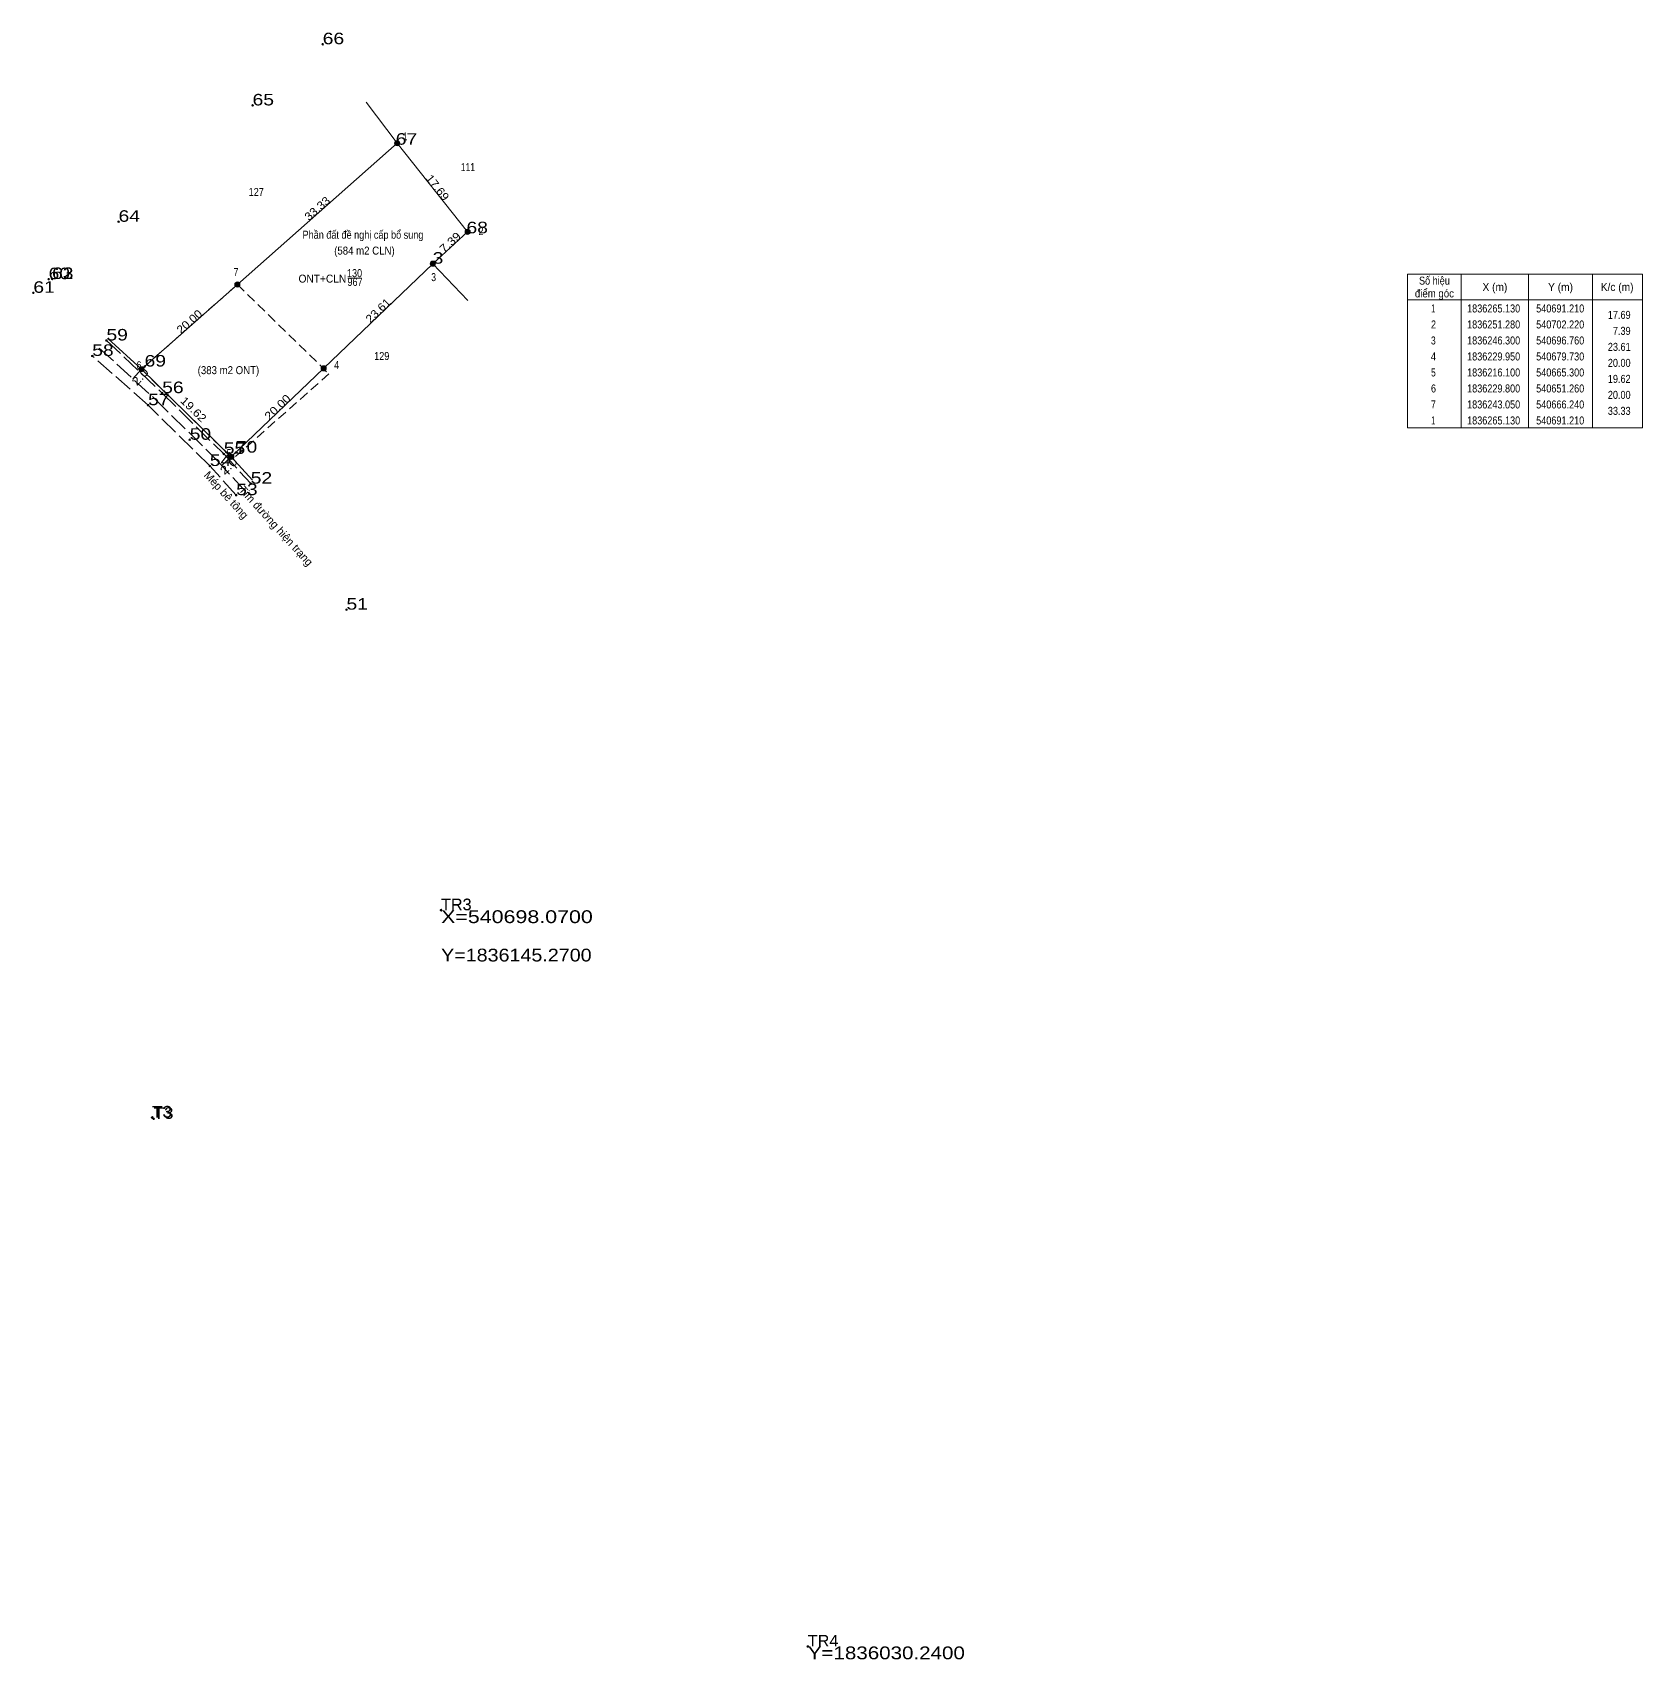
# Model space of a CAD drawing. Header units: metres. Extents: x 539436 to 540886, y 1835765 to 1836282.
# Drawn here: x 540634.2 to 540885.8, y 1836028.2 to 1836282.4 of the extents above; entities that cross this region are included whole.
import ezdxf
from ezdxf.enums import TextEntityAlignment as Align

# ---------------------------------------------------------------- set-up
doc = ezdxf.new("R2010")
doc.units = ezdxf.units.M
doc.header["$LTSCALE"] = 0.5
doc.header["$PDMODE"] = 32
doc.header["$PDSIZE"] = 0.25
doc.linetypes.add('LONG_DASHED', pattern=[7.5, 6, -1.5])
doc.linetypes.add('MEDIUM_DASHED', pattern=[4.5, 3, -1.5])
doc.layers.add('63', color=7, linetype='Continuous', lineweight=13)

msp = doc.modelspace()

# ---------------------------------------------------------------- hatches: boundary and pattern name
at = {"layer": '63'}
for points in [[(540691.61, 1836265.13, 1), (540690.81, 1836265.13, 1)], [(540702.62, 1836251.28, 1), (540701.82, 1836251.28, 1)], [(540697.16, 1836246.3, 1), (540696.36, 1836246.3, 1)], [(540666.64, 1836243.05, 1), (540665.84, 1836243.05, 1)], [(540651.66, 1836229.8, 1), (540650.86, 1836229.8, 1)], [(540680.13, 1836229.95, 1), (540679.33, 1836229.95, 1)], [(540665.7, 1836216.1, 1), (540664.9, 1836216.1, 1)]]:
    msp.add_hatch(color=256, dxfattribs=at).paths.add_polyline_path(points)

# ---------------------------------------------------------------- linework, layer by layer
for p, q in [((540666.24, 1836243.05), (540691.21, 1836265.13)), ((540696.76, 1836246.3), (540702.22, 1836251.28)), ((540679.73, 1836229.95), (540696.76, 1836246.3)), ((540702.26, 1836240.57), (540696.76, 1836246.3)), ((540683.51, 1836244.06), (540685.66, 1836244.06)), ((540857.46, 1836244.65), (540857.46, 1836220.65)), ((540867.96, 1836244.65), (540867.96, 1836220.65)), ((540877.96, 1836244.65), (540877.96, 1836220.65)), ((540849.06, 1836240.65), (540885.76, 1836240.65)), ((540646.01, 1836234.6), (540651.26, 1836229.8)), ((540649.91, 1836228.33), (540651.26, 1836229.8)), ((540665.3, 1836216.1), (540679.73, 1836229.95)), ((540663.82, 1836214.75), (540665.3, 1836216.1)), ((540665.3, 1836216.1), (540668.61, 1836212.46))]:
    msp.add_line(p, q, dxfattribs=at)
at = {"layer": '63', "linetype": 'MEDIUM_DASHED'}
for p, q in [((540666.24, 1836243.05), (540651.26, 1836229.8)), ((540651.26, 1836229.8), (540665.57, 1836215.83))]:
    msp.add_line(p, q, dxfattribs=at)
at = {"layer": '63'}
msp.add_lwpolyline([(540686.37, 1836271.56), (540691.21, 1836265.13), (540702.22, 1836251.28)], dxfattribs=at)
for points in [[(540691.21, 1836265.13), (540702.22, 1836251.28), (540696.76, 1836246.3), (540679.73, 1836229.95), (540665.3, 1836216.1), (540651.26, 1836229.8), (540666.24, 1836243.05)], [(540849.06, 1836244.65), (540885.76, 1836244.65), (540885.76, 1836220.65), (540849.06, 1836220.65)]]:
    msp.add_lwpolyline(points, close=True, dxfattribs=at)
at = {"layer": '63', "linetype": 'MEDIUM_DASHED'}
msp.add_lwpolyline([(540666.24, 1836243.05), (540680.55, 1836229.08), (540665.57, 1836215.83)], dxfattribs=at)
at = {"layer": '63', "linetype": 'LONG_DASHED'}
for points in [[(540645.79, 1836234.3), (540654.5, 1836226.08), (540664.12, 1836216.57), (540668.33, 1836211.93)], [(540666.06, 1836210.14), (540661.94, 1836214.69), (540652.3, 1836224.19), (540643.57, 1836231.89)], [(540644.66, 1836233.12), (540653.31, 1836225.22), (540663, 1836215.65), (540667.13, 1836211.11)]]:
    msp.add_lwpolyline(points, dxfattribs=at)
at = {"layer": '63'}
for centre in [(540691.21, 1836265.13), (540702.22, 1836251.28), (540696.76, 1836246.3), (540666.24, 1836243.05), (540651.26, 1836229.8), (540679.73, 1836229.95), (540665.3, 1836216.1)]:
    msp.add_circle(centre, 0.4, dxfattribs=at)
for p in [(540679.58, 1836280.59), (540668.62, 1836271.03), (540690.99, 1836264.89), (540647.68, 1836252.85), (540702.04, 1836251.05), (540636.75, 1836243.88), (540637.29, 1836243.91), (540634.37, 1836241.75), (540645.79, 1836234.3), (540643.57, 1836231.89), (540651.75, 1836230.23), (540654.5, 1836226.08), (540652.3, 1836224.19), (540658.8, 1836218.79), (540664.12, 1836216.57), (540666, 1836216.78), (540661.94, 1836214.69), (540668.33, 1836211.93), (540666.06, 1836210.14), (540683.29, 1836192.24), (540698.06, 1836145.3), (540698.07, 1836145.27), (540652.92, 1836112.88), (540652.96, 1836112.91), (540653.17, 1836112.68), (540755.36, 1836030.24)]:
    msp.add_point(p, dxfattribs=at)

# ---------------------------------------------------------------- texts
for s, height, width, p in [('66', 1.8, 1.25, (540679.58, 1836280.59)), ('65', 1.8, 1.25, (540668.62, 1836271.03)), ('67', 1.8, 1.25, (540690.99, 1836264.89)), ('64', 1.8, 1.25, (540647.68, 1836252.85)), ('68', 1.8, 1.25, (540702.04, 1836251.05)), ('3', 1.8, 1.25, (540696.76, 1836246.3)), ('60', 1.8, 1.25, (540636.75, 1836243.88)), ('62', 1.8, 1.25, (540637.29, 1836243.91)), ('63', 1.8, 1.25, (540637.29, 1836243.91)), ('61', 1.8, 1.25, (540634.37, 1836241.75)), ('58', 1.8, 1.25, (540643.57, 1836231.89)), ('59', 1.8, 1.25, (540645.79, 1836234.3)), ('69', 1.8, 1.25, (540651.75, 1836230.23)), ('57', 1.8, 1.25, (540652.3, 1836224.19)), ('56', 1.8, 1.25, (540654.5, 1836226.08)), ('50', 1.8, 1.25, (540658.8, 1836218.79)), ('55', 1.8, 1.25, (540664.12, 1836216.57)), ('70', 1.8, 1.25, (540666, 1836216.78)), ('54', 1.8, 1.25, (540661.94, 1836214.69)), ('52', 1.8, 1.25, (540668.33, 1836211.93)), ('53', 1.8, 1.25, (540666.06, 1836210.14)), ('51', 1.8, 1.25, (540683.29, 1836192.24)), ('TR3', 1.8, 1.05, (540698.06, 1836145.3)), ('TR3', 1.8, 1.05, (540698.07, 1836145.27)), ('X=540698.0700', 2, 1.25, (540698.07, 1836143.27)), ('Y=1836145.2700', 2, 1.15, (540698.07, 1836137.27)), ('T3', 1.8, 1.1, (540652.92, 1836112.88)), ('T3', 1.8, 1.1, (540652.96, 1836112.91)), ('T3', 1.8, 1.1, (540653.17, 1836112.68)), ('TR4', 1.8, 1.05, (540755.36, 1836030.24)), ('Y=1836030.2400', 2, 1.2, (540755.36, 1836028.24))]:
    msp.add_text(s, height=height, dxfattribs=dict(at, width=width)).set_placement(p)
for s, width, p in [(' 1', 0.75, (540692.83, 1836265.59)), (' 2', 0.85, (540704.71, 1836250.76)), (' 7', 0.8, (540666.41, 1836244.38)), (' 3', 0.8, (540697.28, 1836243.58)), ('17.69', 0.85, (540883.91, 1836237.68)), ('7.39', 0.85, (540883.91, 1836235.18)), ('23.61', 0.85, (540883.91, 1836232.68)), (' 6', 0.85, (540651.26, 1836229.8)), (' 4', 0.85, (540682.15, 1836229.84)), ('20.00', 0.85, (540883.91, 1836230.18)), ('19.62', 0.85, (540883.91, 1836227.68)), ('20.00', 0.85, (540883.91, 1836225.18)), ('33.33', 0.85, (540883.91, 1836222.68)), (' 5', 0.8, (540665.3, 1836216.1))]:
    msp.add_text(s, height=1.25, dxfattribs=dict(at, width=width)).set_placement(p, align=Align.RIGHT)
for s, width, p in [('111', 0.8, (540702.26, 1836260.76)), ('127', 0.85, (540669.195, 1836256.88)), ('Phần đất đề nghị cấp bổ sung', 0.85, (540685.87, 1836250.2)), ('(584 m2 CLN)', 0.9, (540686.095, 1836247.72)), ('ONT+CLN', 0.95, (540679.53, 1836243.34)), ('130', 0.85, (540684.55, 1836244.2)), ('967', 0.85, (540684.625, 1836242.82)), ('Số hiệu', 0.85, (540853.26, 1836243.03)), ('điểm góc', 0.9, (540853.26, 1836241.03)), ('X (m)', 0.95, (540862.71, 1836242.03)), ('Y (m)', 0.95, (540872.965, 1836242.03)), ('K/c (m)', 0.95, (540881.805, 1836242.03)), (' 1', 0.75, (540852.91, 1836238.68)), ('1836265.130', 0.85, (540862.51, 1836238.68)), ('540691.210', 0.85, (540872.91, 1836238.68)), (' 2', 0.85, (540852.915, 1836236.18)), ('1836251.280', 0.85, (540862.51, 1836236.18)), ('540702.220', 0.85, (540872.91, 1836236.18)), (' 3', 0.8, (540852.905, 1836233.68)), ('1836246.300', 0.85, (540862.51, 1836233.68)), ('540696.760', 0.85, (540872.91, 1836233.68)), ('129', 0.85, (540688.8, 1836231.25)), (' 4', 0.85, (540852.91, 1836231.18)), ('1836229.950', 0.85, (540862.51, 1836231.18)), ('540679.730', 0.85, (540872.91, 1836231.18)), ('(383 m2 ONT)', 0.9, (540664.85, 1836229.04)), (' 5', 0.8, (540852.915, 1836228.68)), ('1836216.100', 0.85, (540862.51, 1836228.68)), ('540665.300', 0.85, (540872.91, 1836228.68)), (' 6', 0.85, (540852.915, 1836226.18)), ('1836229.800', 0.85, (540862.51, 1836226.18)), ('540651.260', 0.85, (540872.91, 1836226.18)), (' 7', 0.8, (540852.915, 1836223.68)), ('1836243.050', 0.85, (540862.51, 1836223.68)), ('540666.240', 0.85, (540872.91, 1836223.68)), (' 1', 0.75, (540852.91, 1836221.18)), ('1836265.130', 0.85, (540862.51, 1836221.18)), ('540691.210', 0.85, (540872.91, 1836221.18))]:
    msp.add_text(s, height=1.25, dxfattribs=dict(at, width=width)).set_placement(p, align=Align.CENTER)
for s, rotation, width, p in [('17.69', 308.483, 1.1, (540697.0318, 1836257.8089)), ('33.33', 41.485, 1.1, (540679.136, 1836254.4539)), ('7.39', 42.368, 1.15, (540699.9088, 1836249.1715)), ('20.00', 41.493, 1.1, (540659.1609, 1836236.7764)), ('23.61', 43.833, 1.1, (540688.6722, 1836238.5346)), ('2.0', 47.437, 1.25, (540651.5274, 1836228.2023)), ('19.62', 315.702, 1.15, (540658.9535, 1836223.0885)), ('20.00', 43.825, 1.15, (540672.9522, 1836223.4322)), ('2.0', 42.37, 1.25, (540665.3088, 1836214.217))]:
    msp.add_text(s, height=1.25, rotation=rotation, dxfattribs=dict(at, width=width)).set_placement(p, align=Align.CENTER)
for s, rotation, p in [('Mép bê tông', 312.161, (540664.0489, 1836209.7445)), ('Tim đường hiện trạng', 312.293, (540671.8147, 1836204.9155))]:
    msp.add_text(s, height=1.25, rotation=rotation, dxfattribs=at).set_placement(p, align=Align.CENTER)

doc.saveas('drawing.dxf')
